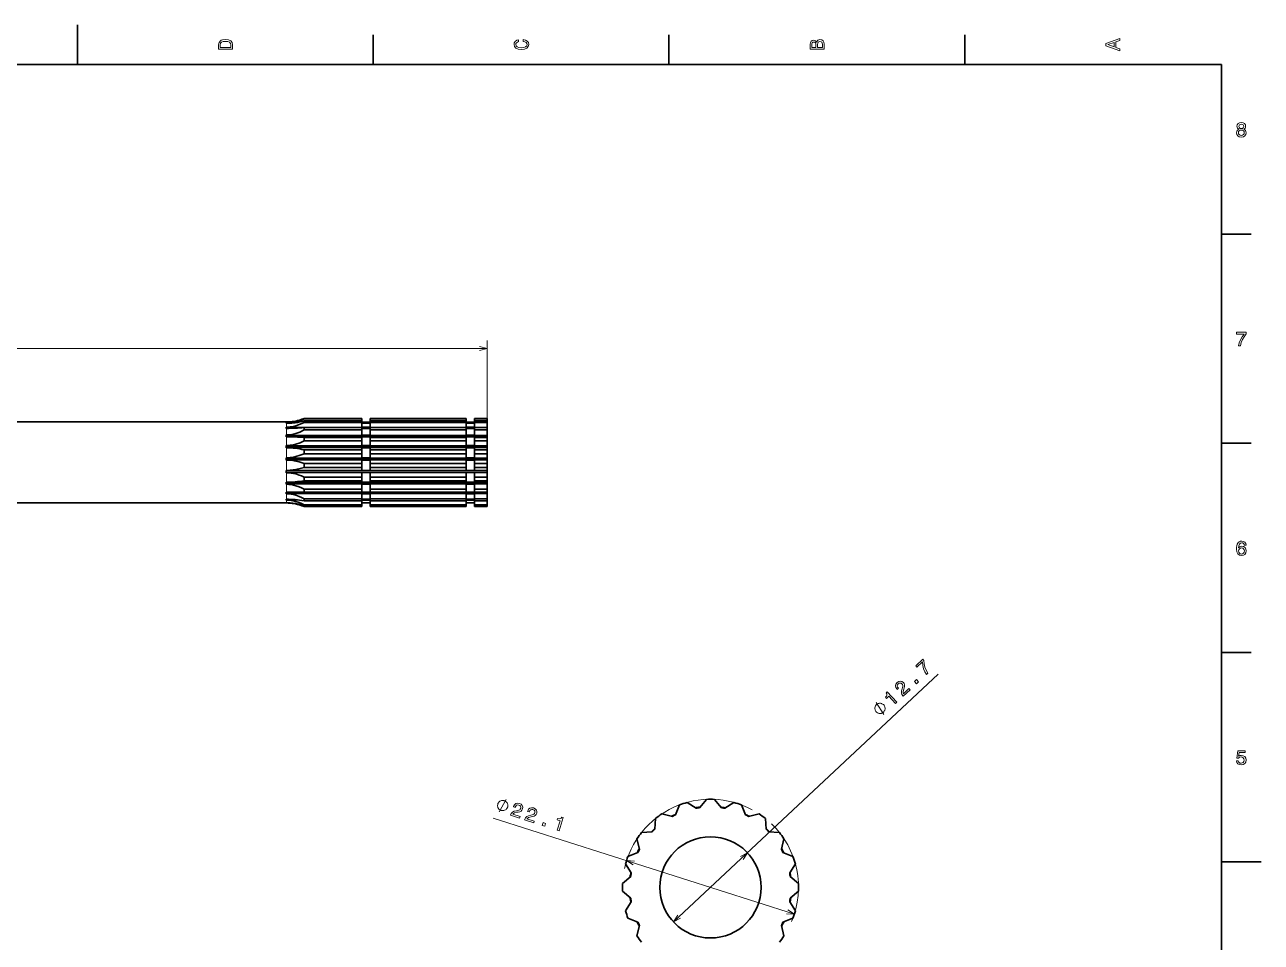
# Model space of a CAD drawing. Extents: x -858 to 594, y 0 to 420.
# Drawn here: x 283.8 to 594, y 189.8 to 420 of the extents above; entities that cross this region are included whole.
import ezdxf

# ---------------------------------------------------------------- set-up
doc = ezdxf.new("R2010")
doc.units = 0

msp = doc.modelspace()

# ---------------------------------------------------------------- linework, layer by layer
at = {"color": 7, "lineweight": 35, "ltscale": 0.25}
for p, q in [((297, 410), (297, 420)), ((584, 210), (594, 210))]:
    msp.add_line(p, q, dxfattribs=at)
at = {"color": 7, "lineweight": 35, "ltscale": 0.1875}
for p, q in [((371.200012, 410), (371.200012, 417.5)), ((445.399994, 410), (445.399994, 417.5)), ((519.599976, 410), (519.599976, 417.5)), ((584, 367.5), (591.5, 367.5)), ((584, 315), (591.5, 315)), ((584, 262.5), (591.5, 262.5))]:
    msp.add_line(p, q, dxfattribs=at)
at = {"color": 7, "lineweight": 35}
for p, q in [((584, 410), (10, 410)), ((584, 10), (584, 410)), ((85.227844, 320.343811), (349.438782, 320.343811)), ((370.445313, 321.229736), (394.575317, 321.229736)), ((394.575317, 321.162872), (370.445313, 321.162872)), ((370.445313, 320.608704), (394.575317, 320.608704)), ((394.575317, 320.241913), (370.445313, 320.241913)), ((349.41333, 316.98999), (399.833313, 316.98999)), ((349.41333, 316.648651), (399.833313, 316.648651)), ((370.445313, 318.967194), (394.575317, 318.967194)), ((394.575317, 318.336426), (370.445313, 318.336426)), ((370.445313, 316.465912), (394.575317, 316.465912)), ((349.41333, 314.352386), (399.833313, 314.352386)), ((349.41333, 313.935699), (399.833313, 313.935699)), ((394.575317, 315.632904), (370.445313, 315.632904)), ((370.445313, 313.349701), (394.575317, 313.349701)), ((349.41333, 311.306702), (399.833313, 311.306702)), ((349.41333, 310.855499), (399.833313, 310.855499)), ((394.575317, 312.395996), (370.445313, 312.395996)), ((349.41333, 308.151093), (399.833313, 308.151093)), ((349.41333, 307.709564), (399.833313, 307.709564)), ((370.445313, 309.923584), (394.575317, 309.923584)), ((394.575317, 308.942505), (370.445313, 308.942505)), ((349.41333, 305.194489), (399.833313, 305.194489)), ((349.41333, 304.805786), (399.833313, 304.805786)), ((370.445313, 306.522949), (394.575317, 306.522949)), ((394.575317, 305.610565), (370.445313, 305.610565)), ((349.41333, 302.428467), (399.833313, 302.428467)), ((370.445313, 303.480652), (394.575317, 303.480652)), ((394.575317, 302.726257), (370.445313, 302.726257)), ((370.445313, 301.094513), (394.575317, 301.094513)), ((85.227844, 300.023804), (349.438782, 300.023804)), ((394.575317, 300.57196), (370.445313, 300.57196)), ((370.445313, 299.598083), (394.575317, 299.598083)), ((394.575317, 299.358521), (370.445313, 299.358521)), ((370.445313, 299.137878), (394.575317, 299.137878))]:
    msp.add_line(p, q, dxfattribs=at)
at = {"color": 7, "lineweight": 13}
for p, q in [((34.833313, 338.766052), (399.833313, 338.766052)), ((399.833313, 306.805786), (399.833313, 340.766052)), ((446.549042, 194.923401), (512.978333, 257.048798)), ((401.343262, 220.932953), (476.882507, 196.898026))]:
    msp.add_line(p, q, dxfattribs=at)
at = {"color": 7, "lineweight": 35, "ltscale": 0.003318}
msp.add_line((349.41333, 320.016785), (349.41333, 320.149506), dxfattribs=at)
at = {"color": 7, "lineweight": 35, "ltscale": 0.000636}
for p, q in [((349.438782, 320.149506), (349.41333, 320.149506)), ((349.41333, 320.016785), (349.438782, 320.016785)), ((349.438782, 319.050659), (349.41333, 319.050659)), ((349.41333, 318.745392), (349.438782, 318.745392)), ((349.438782, 317.083862), (349.41333, 317.083862)), ((349.41333, 316.635925), (349.438782, 316.635925)), ((349.438782, 314.44162), (349.41333, 314.44162)), ((349.41333, 313.894867), (349.438782, 313.894867)), ((349.438782, 311.382629), (349.41333, 311.382629)), ((349.41333, 310.790558), (349.438782, 310.790558)), ((349.438782, 308.206268), (349.41333, 308.206268)), ((349.41333, 307.626862), (349.438782, 307.626862)), ((349.438782, 305.22348), (349.41333, 305.22348)), ((349.41333, 304.71344), (349.438782, 304.71344)), ((349.438782, 302.726257), (349.41333, 302.726257)), ((349.41333, 302.33551), (349.438782, 302.33551)), ((349.438782, 300.959015), (349.41333, 300.959015)), ((349.41333, 300.72583), (349.438782, 300.72583)), ((349.438782, 300.094788), (349.41333, 300.094788)), ((349.41333, 300.041931), (349.438782, 300.041931))]:
    msp.add_line(p, q, dxfattribs=at)
at = {"color": 7, "lineweight": 35, "ltscale": 0.035346}
msp.add_line((349.41333, 320.073578), (350.827179, 320.073578), dxfattribs=at)
at = {"color": 7, "lineweight": 13, "ltscale": 0.004858}
msp.add_line((349.438782, 320.149506), (349.438782, 320.343811), dxfattribs=at)
at = {"color": 7, "lineweight": 13, "ltscale": 0.024153}
msp.add_line((349.438782, 319.050659), (349.438782, 320.016785), dxfattribs=at)
at = {"color": 7, "lineweight": 35, "ltscale": 0.001672}
for p, q in [((353.858337, 321.162872), (353.858337, 321.229736)), ((368.362335, 321.162872), (368.362335, 321.229736)), ((370.445313, 321.162872), (370.445313, 321.229736)), ((394.575317, 321.162872), (394.575317, 321.229736)), ((396.658325, 321.162872), (396.658325, 321.229736)), ((399.833313, 321.162872), (399.833313, 321.229736))]:
    msp.add_line(p, q, dxfattribs=at)
at = {"color": 7, "lineweight": 35, "ltscale": 0.3626}
for p, q in [((353.858337, 321.229736), (368.362335, 321.229736)), ((368.362335, 321.162872), (353.858337, 321.162872)), ((353.858337, 320.608704), (368.362335, 320.608704)), ((368.362335, 320.241913), (353.858337, 320.241913)), ((353.858337, 318.967194), (368.362335, 318.967194)), ((368.362335, 318.336426), (353.858337, 318.336426)), ((353.858337, 316.465912), (368.362335, 316.465912)), ((368.362335, 315.632904), (353.858337, 315.632904)), ((353.858337, 313.349701), (368.362335, 313.349701)), ((368.362335, 312.395996), (353.858337, 312.395996)), ((353.858337, 309.923584), (368.362335, 309.923584)), ((368.362335, 308.942505), (353.858337, 308.942505)), ((353.858337, 306.522949), (368.362335, 306.522949)), ((368.362335, 305.610565), (353.858337, 305.610565)), ((353.858337, 303.480652), (368.362335, 303.480652)), ((368.362335, 302.726257), (353.858337, 302.726257)), ((353.858337, 301.094513), (368.362335, 301.094513)), ((368.362335, 300.57196), (353.858337, 300.57196)), ((353.858337, 299.598083), (368.362335, 299.598083)), ((368.362335, 299.358521), (353.858337, 299.358521)), ((353.858337, 299.137878), (368.362335, 299.137878))]:
    msp.add_line(p, q, dxfattribs=at)
at = {"color": 7, "lineweight": 35, "ltscale": 0.00917}
for p, q in [((353.858337, 320.241913), (353.858337, 320.608704)), ((368.362335, 320.241913), (368.362335, 320.608704)), ((370.445313, 320.241913), (370.445313, 320.608704)), ((394.575317, 320.241913), (394.575317, 320.608704)), ((396.658325, 320.241913), (396.658325, 320.608704)), ((399.833313, 320.241913), (399.833313, 320.608704))]:
    msp.add_line(p, q, dxfattribs=at)
at = {"color": 7, "lineweight": 35, "ltscale": 0.052075}
for p, q in [((368.362305, 320.073578), (370.445313, 320.073578)), ((394.575317, 320.332855), (396.658325, 320.332855)), ((394.575317, 320.136444), (396.658325, 320.136444)), ((394.575317, 320.073578), (396.658325, 320.073578)), ((394.575317, 320.009155), (396.658325, 320.009155)), ((368.362305, 318.961395), (370.445313, 318.961395)), ((394.575317, 319.035309), (396.658325, 319.035309)), ((394.575317, 318.961395), (396.658325, 318.961395)), ((394.575317, 318.742523), (396.658325, 318.742523)), ((394.575317, 317.067719), (396.658325, 317.067719)), ((394.575317, 316.638092), (396.658325, 316.638092)), ((394.575317, 314.4263), (396.658325, 314.4263)), ((394.575317, 313.901886), (396.658325, 313.901886)), ((394.575317, 311.369568), (396.658325, 311.369568)), ((394.575317, 310.801727), (396.658325, 310.801727)), ((394.575317, 308.196777), (396.658325, 308.196777)), ((394.575317, 307.641052), (396.658325, 307.641052)), ((394.575317, 305.218506), (396.658325, 305.218506)), ((394.575317, 304.729309), (396.658325, 304.729309)), ((394.575317, 302.726257), (396.658325, 302.726257)), ((394.575317, 302.351471), (396.658325, 302.351471)), ((394.575317, 300.96402), (396.658325, 300.96402)), ((368.362305, 300.810303), (370.445313, 300.810303)), ((394.575317, 300.810303), (396.658325, 300.810303)), ((394.575317, 300.740326), (396.658325, 300.740326)), ((394.575317, 300.104248), (396.658325, 300.104248)), ((394.575317, 300.053589), (396.658325, 300.053589)), ((394.575317, 300.03476), (396.658325, 300.03476))]:
    msp.add_line(p, q, dxfattribs=at)
at = {"color": 7, "lineweight": 35, "ltscale": 0.013854}
for p, q in [((368.362335, 320.608704), (368.362335, 321.162872)), ((370.445313, 320.608704), (370.445313, 321.162872)), ((394.575317, 320.608704), (394.575317, 321.162872)), ((396.658325, 320.608704), (396.658325, 321.162872)), ((399.833313, 320.608704), (399.833313, 321.162872))]:
    msp.add_line(p, q, dxfattribs=at)
at = {"color": 7, "lineweight": 35, "ltscale": 0.052074}
for p, q in [((368.362335, 320.332855), (370.445313, 320.332855)), ((368.362335, 320.136444), (370.445313, 320.136444)), ((368.362335, 320.009155), (370.445313, 320.009155)), ((368.362335, 319.035309), (370.445313, 319.035309)), ((368.362335, 318.742523), (370.445313, 318.742523)), ((368.362335, 317.067719), (370.445313, 317.067719)), ((368.362335, 316.638092), (370.445313, 316.638092)), ((368.362335, 314.4263), (370.445313, 314.4263)), ((368.362335, 313.901886), (370.445313, 313.901886)), ((368.362335, 311.369568), (370.445313, 311.369568)), ((368.362335, 310.801727), (370.445313, 310.801727)), ((368.362335, 308.196777), (370.445313, 308.196777)), ((368.362335, 307.641052), (370.445313, 307.641052)), ((368.362335, 305.218506), (370.445313, 305.218506)), ((368.362335, 304.729309), (370.445313, 304.729309)), ((368.362335, 302.726257), (370.445313, 302.726257)), ((368.362335, 302.351471), (370.445313, 302.351471)), ((368.362335, 300.96402), (370.445313, 300.96402)), ((368.362335, 300.740326), (370.445313, 300.740326)), ((368.362335, 300.104248), (370.445313, 300.104248)), ((368.362335, 300.053589), (370.445313, 300.053589)), ((368.362335, 300.03476), (370.445313, 300.03476))]:
    msp.add_line(p, q, dxfattribs=at)
at = {"color": 7, "lineweight": 35, "ltscale": 0.030165}
for p, q in [((368.362335, 319.035309), (368.362335, 320.241913)), ((370.445313, 319.035309), (370.445313, 320.241913)), ((394.575317, 319.035309), (394.575317, 320.241913)), ((396.658325, 319.035309), (396.658325, 320.241913)), ((368.362335, 314.4263), (368.362335, 315.632904)), ((370.445313, 314.4263), (370.445313, 315.632904)), ((394.575317, 314.4263), (394.575317, 315.632904)), ((396.658325, 314.4263), (396.658325, 315.632904))]:
    msp.add_line(p, q, dxfattribs=at)
at = {"color": 7, "lineweight": 35, "ltscale": 0.079375}
for p, q in [((396.658325, 321.229736), (399.833313, 321.229736)), ((399.833313, 321.162872), (396.658325, 321.162872)), ((396.658325, 320.608704), (399.833313, 320.608704)), ((399.833313, 320.241913), (396.658325, 320.241913)), ((396.658325, 318.967194), (399.833313, 318.967194)), ((399.833313, 318.336426), (396.658325, 318.336426)), ((396.658325, 316.465912), (399.833313, 316.465912)), ((399.833313, 315.632904), (396.658325, 315.632904)), ((396.658325, 313.349701), (399.833313, 313.349701)), ((399.833313, 312.395996), (396.658325, 312.395996)), ((396.658325, 309.923584), (399.833313, 309.923584)), ((399.833313, 308.942505), (396.658325, 308.942505)), ((396.658325, 306.522949), (399.833313, 306.522949)), ((399.833313, 305.610565), (396.658325, 305.610565)), ((396.658325, 303.480652), (399.833313, 303.480652)), ((399.833313, 302.726257), (396.658325, 302.726257)), ((396.658325, 301.094513), (399.833313, 301.094513)), ((399.833313, 300.57196), (396.658325, 300.57196)), ((396.658325, 299.598083), (399.833313, 299.598083)), ((399.833313, 299.358521), (396.658325, 299.358521)), ((396.658325, 299.137878), (399.833313, 299.137878))]:
    msp.add_line(p, q, dxfattribs=at)
at = {"color": 7, "lineweight": 35, "ltscale": 0.032013}
for p, q in [((399.833313, 318.961395), (399.833313, 320.241913)), ((399.833313, 314.352386), (399.833313, 315.632904))]:
    msp.add_line(p, q, dxfattribs=at)
at = {"color": 7, "lineweight": 35, "ltscale": 0.007632}
msp.add_line((349.41333, 318.745392), (349.41333, 319.050659), dxfattribs=at)
at = {"color": 7, "lineweight": 35, "ltscale": 0.10976}
msp.add_line((349.41333, 318.961395), (353.803741, 318.961395), dxfattribs=at)
at = {"color": 7, "lineweight": 35, "ltscale": 0.011198}
msp.add_line((349.41333, 316.635925), (349.41333, 317.083862), dxfattribs=at)
at = {"color": 7, "lineweight": 13, "ltscale": 0.041538}
msp.add_line((349.438782, 317.083862), (349.438782, 318.745392), dxfattribs=at)
at = {"color": 7, "lineweight": 13, "ltscale": 0.026328}
msp.add_line((349.438782, 315.582825), (349.438782, 316.635925), dxfattribs=at)
at = {"color": 7, "lineweight": 35, "ltscale": 0.015769}
for p, q in [((353.858337, 318.336426), (353.858337, 318.967194)), ((368.362335, 318.336426), (368.362335, 318.967194)), ((370.445313, 318.336426), (370.445313, 318.967194)), ((394.575317, 318.336426), (394.575317, 318.967194)), ((396.658325, 318.336426), (396.658325, 318.967194)), ((399.833313, 318.336426), (399.833313, 318.967194))]:
    msp.add_line(p, q, dxfattribs=at)
at = {"color": 7, "lineweight": 35, "ltscale": 0.010267}
for p, q in [((353.858337, 316.055237), (353.858337, 316.465912)), ((368.362335, 316.055237), (368.362335, 316.465912)), ((370.445313, 316.055237), (370.445313, 316.465912)), ((394.575317, 316.055237), (394.575317, 316.465912)), ((396.658325, 316.055237), (396.658325, 316.465912)), ((399.833313, 316.055237), (399.833313, 316.465912))]:
    msp.add_line(p, q, dxfattribs=at)
at = {"color": 7, "lineweight": 35, "ltscale": 0.031718}
for p, q in [((368.362335, 317.067719), (368.362335, 318.336426)), ((370.445313, 317.067719), (370.445313, 318.336426)), ((394.575317, 317.067719), (394.575317, 318.336426)), ((396.658325, 317.067719), (396.658325, 318.336426))]:
    msp.add_line(p, q, dxfattribs=at)
at = {"color": 7, "lineweight": 35, "ltscale": 0.004305}
for p, q in [((368.362335, 316.465912), (368.362335, 316.638092)), ((370.445313, 316.465912), (370.445313, 316.638092)), ((394.575317, 316.465912), (394.575317, 316.638092)), ((396.658325, 316.465912), (396.658325, 316.638092))]:
    msp.add_line(p, q, dxfattribs=at)
at = {"color": 7, "lineweight": 35, "ltscale": 0.033661}
msp.add_line((399.833313, 316.98999), (399.833313, 318.336426), dxfattribs=at)
at = {"color": 7, "lineweight": 35, "ltscale": 0.008533}
msp.add_line((399.833313, 316.648651), (399.833313, 316.98999), dxfattribs=at)
at = {"color": 7, "lineweight": 35, "ltscale": 0.004568}
msp.add_line((399.833313, 316.465912), (399.833313, 316.648651), dxfattribs=at)
at = {"color": 7, "lineweight": 35, "ltscale": 0.013669}
msp.add_line((349.41333, 313.894867), (349.41333, 314.44162), dxfattribs=at)
at = {"color": 7, "lineweight": 13, "ltscale": 0.02853}
msp.add_line((349.438782, 314.44162), (349.438782, 315.582825), dxfattribs=at)
at = {"color": 7, "lineweight": 13, "ltscale": 0.062806}
msp.add_line((349.438782, 311.382629), (349.438782, 313.894867), dxfattribs=at)
at = {"color": 7, "lineweight": 35, "ltscale": 0.010558}
for p, q in [((353.858337, 315.632904), (353.858337, 316.055237)), ((368.362335, 315.632904), (368.362335, 316.055237)), ((370.445313, 315.632904), (370.445313, 316.055237)), ((394.575317, 315.632904), (394.575317, 316.055237)), ((396.658325, 315.632904), (396.658325, 316.055237)), ((399.833313, 315.632904), (399.833313, 316.055237))]:
    msp.add_line(p, q, dxfattribs=at)
at = {"color": 7, "lineweight": 35, "ltscale": 0.023843}
for p, q in [((353.858337, 312.395996), (353.858337, 313.349701)), ((368.362335, 312.395996), (368.362335, 313.349701)), ((370.445313, 312.395996), (370.445313, 313.349701)), ((394.575317, 312.395996), (394.575317, 313.349701)), ((396.658325, 312.395996), (396.658325, 313.349701)), ((399.833313, 312.395996), (399.833313, 313.349701))]:
    msp.add_line(p, q, dxfattribs=at)
at = {"color": 7, "lineweight": 35, "ltscale": 0.013805}
for p, q in [((368.362335, 313.349701), (368.362335, 313.901886)), ((370.445313, 313.349701), (370.445313, 313.901886)), ((394.575317, 313.349701), (394.575317, 313.901886)), ((396.658325, 313.349701), (396.658325, 313.901886))]:
    msp.add_line(p, q, dxfattribs=at)
at = {"color": 7, "lineweight": 35, "ltscale": 0.010417}
msp.add_line((399.833313, 313.935699), (399.833313, 314.352386), dxfattribs=at)
at = {"color": 7, "lineweight": 35, "ltscale": 0.01465}
msp.add_line((399.833313, 313.349701), (399.833313, 313.935699), dxfattribs=at)
at = {"color": 7, "lineweight": 35, "ltscale": 0.014802}
msp.add_line((349.41333, 310.790558), (349.41333, 311.382629), dxfattribs=at)
at = {"color": 7, "lineweight": 13, "ltscale": 0.064607}
msp.add_line((349.438782, 308.206268), (349.438782, 310.790558), dxfattribs=at)
at = {"color": 7, "lineweight": 35, "ltscale": 0.025661}
for p, q in [((368.362335, 311.369568), (368.362335, 312.395996)), ((370.445313, 311.369568), (370.445313, 312.395996)), ((394.575317, 311.369568), (394.575317, 312.395996)), ((396.658325, 311.369568), (396.658325, 312.395996))]:
    msp.add_line(p, q, dxfattribs=at)
at = {"color": 7, "lineweight": 35, "ltscale": 0.021954}
for p, q in [((368.362335, 309.923584), (368.362335, 310.801727)), ((370.445313, 309.923584), (370.445313, 310.801727)), ((394.575317, 309.923584), (394.575317, 310.801727)), ((396.658325, 309.923584), (396.658325, 310.801727))]:
    msp.add_line(p, q, dxfattribs=at)
at = {"color": 7, "lineweight": 35, "ltscale": 0.027232}
msp.add_line((399.833313, 311.306702), (399.833313, 312.395996), dxfattribs=at)
at = {"color": 7, "lineweight": 35, "ltscale": 0.01128}
msp.add_line((399.833313, 310.855499), (399.833313, 311.306702), dxfattribs=at)
at = {"color": 7, "lineweight": 35, "ltscale": 0.023298}
msp.add_line((399.833313, 309.923584), (399.833313, 310.855499), dxfattribs=at)
at = {"color": 7, "lineweight": 35, "ltscale": 0.014485}
msp.add_line((349.41333, 307.626862), (349.41333, 308.206268), dxfattribs=at)
at = {"color": 7, "lineweight": 13, "ltscale": 0.060085}
msp.add_line((349.438782, 305.22348), (349.438782, 307.626862), dxfattribs=at)
at = {"color": 7, "lineweight": 35, "ltscale": 0.024527}
for p, q in [((353.858337, 308.942505), (353.858337, 309.923584)), ((368.362335, 308.942505), (368.362335, 309.923584)), ((370.445313, 308.942505), (370.445313, 309.923584)), ((394.575317, 308.942505), (394.575317, 309.923584)), ((396.658325, 308.942505), (396.658325, 309.923584)), ((399.833313, 308.942505), (399.833313, 309.923584))]:
    msp.add_line(p, q, dxfattribs=at)
at = {"color": 7, "lineweight": 35, "ltscale": 0.018643}
for p, q in [((368.362335, 308.196777), (368.362335, 308.942505)), ((370.445313, 308.196777), (370.445313, 308.942505)), ((394.575317, 308.196777), (394.575317, 308.942505)), ((396.658325, 308.196777), (396.658325, 308.942505))]:
    msp.add_line(p, q, dxfattribs=at)
at = {"color": 7, "lineweight": 35, "ltscale": 0.027953}
for p, q in [((368.362335, 306.522949), (368.362335, 307.641052)), ((370.445313, 306.522949), (370.445313, 307.641052)), ((394.575317, 306.522949), (394.575317, 307.641052)), ((396.658325, 306.522949), (396.658325, 307.641052))]:
    msp.add_line(p, q, dxfattribs=at)
at = {"color": 7, "lineweight": 35, "ltscale": 0.019785}
msp.add_line((399.833313, 308.151093), (399.833313, 308.942505), dxfattribs=at)
at = {"color": 7, "lineweight": 35, "ltscale": 0.011038}
msp.add_line((399.833313, 307.709564), (399.833313, 308.151093), dxfattribs=at)
at = {"color": 7, "lineweight": 35, "ltscale": 0.029665}
msp.add_line((399.833313, 306.522949), (399.833313, 307.709564), dxfattribs=at)
at = {"color": 7, "lineweight": 35, "ltscale": 0.012751}
msp.add_line((349.41333, 304.71344), (349.41333, 305.22348), dxfattribs=at)
at = {"color": 7, "lineweight": 13, "ltscale": 0.04968}
msp.add_line((349.438782, 302.726257), (349.438782, 304.71344), dxfattribs=at)
at = {"color": 7, "lineweight": 35, "ltscale": 0.02281}
for p, q in [((353.858337, 305.610565), (353.858337, 306.522949)), ((368.362335, 305.610565), (368.362335, 306.522949)), ((370.445313, 305.610565), (370.445313, 306.522949)), ((394.575317, 305.610565), (394.575317, 306.522949)), ((396.658325, 305.610565), (396.658325, 306.522949)), ((399.833313, 305.610565), (399.833313, 306.522949))]:
    msp.add_line(p, q, dxfattribs=at)
at = {"color": 7, "lineweight": 35, "ltscale": 0.009801}
for p, q in [((368.362335, 305.218506), (368.362335, 305.610565)), ((370.445313, 305.218506), (370.445313, 305.610565)), ((394.575317, 305.218506), (394.575317, 305.610565)), ((396.658325, 305.218506), (396.658325, 305.610565))]:
    msp.add_line(p, q, dxfattribs=at)
at = {"color": 7, "lineweight": 35, "ltscale": 0.031216}
for p, q in [((368.362335, 303.480652), (368.362335, 304.729309)), ((370.445313, 303.480652), (370.445313, 304.729309)), ((394.575317, 303.480652), (394.575317, 304.729309)), ((396.658325, 303.480652), (396.658325, 304.729309))]:
    msp.add_line(p, q, dxfattribs=at)
at = {"color": 7, "lineweight": 35, "ltscale": 0.010402}
msp.add_line((399.833313, 305.194489), (399.833313, 305.610565), dxfattribs=at)
at = {"color": 7, "lineweight": 35, "ltscale": 0.009718}
msp.add_line((399.833313, 304.805786), (399.833313, 305.194489), dxfattribs=at)
at = {"color": 7, "lineweight": 35, "ltscale": 0.033128}
msp.add_line((399.833313, 303.480652), (399.833313, 304.805786), dxfattribs=at)
at = {"color": 7, "lineweight": 35, "ltscale": 0.009769}
msp.add_line((349.41333, 302.33551), (349.41333, 302.726257), dxfattribs=at)
at = {"color": 7, "lineweight": 35, "ltscale": 0.00583}
msp.add_line((349.41333, 300.72583), (349.41333, 300.959015), dxfattribs=at)
at = {"color": 7, "lineweight": 35, "ltscale": 0.110489}
msp.add_line((353.858337, 302.726257), (349.438782, 302.726257), dxfattribs=at)
at = {"color": 7, "lineweight": 13, "ltscale": 0.034412}
msp.add_line((349.438782, 300.959015), (349.438782, 302.33551), dxfattribs=at)
at = {"color": 7, "lineweight": 35, "ltscale": 0.01886}
for p, q in [((353.858337, 302.726257), (353.858337, 303.480652)), ((368.362335, 302.726257), (368.362335, 303.480652)), ((370.445313, 302.726257), (370.445313, 303.480652)), ((394.575317, 302.726257), (394.575317, 303.480652)), ((396.658325, 302.726257), (396.658325, 303.480652)), ((399.833313, 302.726257), (399.833313, 303.480652))]:
    msp.add_line(p, q, dxfattribs=at)
at = {"color": 7, "lineweight": 35, "ltscale": 0.013064}
for p, q in [((353.858337, 300.57196), (353.858337, 301.094513)), ((368.362335, 300.57196), (368.362335, 301.094513)), ((370.445313, 300.57196), (370.445313, 301.094513)), ((394.575317, 300.57196), (394.575317, 301.094513)), ((396.658325, 300.57196), (396.658325, 301.094513)), ((399.833313, 300.57196), (399.833313, 301.094513))]:
    msp.add_line(p, q, dxfattribs=at)
at = {"color": 7, "lineweight": 35, "ltscale": 0.031424}
for p, q in [((368.362335, 301.094513), (368.362335, 302.351471)), ((370.445313, 301.094513), (370.445313, 302.351471)), ((394.575317, 301.094513), (394.575317, 302.351471)), ((396.658325, 301.094513), (396.658325, 302.351471))]:
    msp.add_line(p, q, dxfattribs=at)
at = {"color": 7, "lineweight": 35, "ltscale": 0.007445}
msp.add_line((399.833313, 302.428467), (399.833313, 302.726257), dxfattribs=at)
at = {"color": 7, "lineweight": 35, "ltscale": 0.033349}
msp.add_line((399.833313, 301.094513), (399.833313, 302.428467), dxfattribs=at)
at = {"color": 7, "lineweight": 35, "ltscale": 0.069574}
msp.add_line((349.41333, 300.810303), (352.196289, 300.810303), dxfattribs=at)
at = {"color": 7, "lineweight": 35, "ltscale": 0.001321}
msp.add_line((349.41333, 300.041931), (349.41333, 300.094788), dxfattribs=at)
at = {"color": 7, "lineweight": 13, "ltscale": 0.015776}
msp.add_line((349.438782, 300.094788), (349.438782, 300.72583), dxfattribs=at)
at = {"color": 7, "lineweight": 13, "ltscale": 0.000453}
msp.add_line((349.438782, 300.023804), (349.438782, 300.041931), dxfattribs=at)
at = {"color": 7, "lineweight": 35, "ltscale": 0.005989}
for p, q in [((353.858337, 299.358521), (353.858337, 299.598083)), ((368.362335, 299.358521), (368.362335, 299.598083)), ((370.445313, 299.358521), (370.445313, 299.598083)), ((394.575317, 299.358521), (394.575317, 299.598083)), ((396.658325, 299.358521), (396.658325, 299.598083)), ((399.833313, 299.358521), (399.833313, 299.598083))]:
    msp.add_line(p, q, dxfattribs=at)
at = {"color": 7, "lineweight": 35, "ltscale": 0.024347}
for p, q in [((368.362335, 299.598083), (368.362335, 300.57196)), ((370.445313, 299.598083), (370.445313, 300.57196)), ((394.575317, 299.598083), (394.575317, 300.57196)), ((396.658325, 299.598083), (396.658325, 300.57196)), ((399.833313, 299.598083), (399.833313, 300.57196))]:
    msp.add_line(p, q, dxfattribs=at)
at = {"color": 7, "lineweight": 35, "ltscale": 0.005516}
for p, q in [((368.362335, 299.137878), (368.362335, 299.358521)), ((370.445313, 299.137878), (370.445313, 299.358521)), ((394.575317, 299.137878), (394.575317, 299.358521)), ((396.658325, 299.137878), (396.658325, 299.358521)), ((399.833313, 299.137878), (399.833313, 299.358521))]:
    msp.add_line(p, q, dxfattribs=at)
at = {"color": 7, "lineweight": 35, "ltscale": 0.067322}
for p, q in [((447.063232, 221.791351), (448.067627, 224.289902)), ((449.938049, 224.897644), (452.219238, 223.46666)), ((453.114044, 223.608383), (454.8414, 225.674255)), ((456.808075, 225.674255), (458.535431, 223.608383)), ((459.430237, 223.46666), (461.711426, 224.897644)), ((463.581848, 224.289902), (464.586243, 221.791351)), ((441.870026, 218.193466), (442.053192, 220.880096)), ((443.644257, 222.036087), (446.256012, 221.380066)), ((465.393463, 221.380066), (468.005219, 222.036087)), ((469.596283, 220.880096), (469.779449, 218.193466)), ((438.542786, 217.369705), (441.229431, 217.552856)), ((470.420044, 217.552856), (473.106689, 217.369705)), ((438.042816, 213.16687), (437.38678, 215.77861)), ((474.262695, 215.77861), (473.606659, 213.16687)), ((435.132965, 211.355255), (437.631531, 212.359665)), ((474.017944, 212.359665), (476.51651, 211.355255)), ((435.956238, 207.203629), (434.525238, 209.484818)), ((477.124237, 209.484818), (475.693237, 207.203629)), ((433.748627, 204.581482), (435.814514, 206.308823)), ((475.834961, 206.308823), (477.900848, 204.581482)), ((435.814514, 200.887466), (433.748627, 202.614807)), ((477.900848, 202.614807), (475.834961, 200.887466)), ((434.525238, 197.711472), (435.956238, 199.992661)), ((475.693237, 199.992661), (477.124237, 197.711472)), ((437.631531, 194.836624), (435.132965, 195.841034)), ((476.51651, 195.841034), (474.017944, 194.836624)), ((437.38678, 191.417679), (438.042816, 194.029419)), ((473.606659, 194.029419), (474.262695, 191.417679))]:
    msp.add_line(p, q, dxfattribs=at)
at = {"color": 7, "lineweight": 13}
for points in [[(332.433228, 414.994965), (332.433228, 413.829987), (335.933228, 413.829987), (335.933228, 414.994965), (335.822266, 415.544678), (335.484375, 415.953186), (334.934662, 416.205353), (334.183228, 416.296112), (333.416656, 416.215424), (333.114075, 416.114563), (332.871979, 415.973358), (332.544189, 415.56485), (332.463501, 415.297546)], [(332.851807, 414.959656), (332.92746, 415.342957), (333.159454, 415.605194), (333.572998, 415.761536), (334.183228, 415.811951), (334.773285, 415.7565), (335.186829, 415.600159), (335.43396, 415.332855), (335.514648, 414.959656), (335.514648, 414.299011), (332.851807, 414.299011)], [(408.832062, 415.817017), (409.255676, 415.716156), (409.558289, 415.549713), (409.744873, 415.317719), (409.805389, 415.04541), (409.71463, 414.71759), (409.442291, 414.460388), (408.998474, 414.28891), (408.383209, 414.233429), (407.77298, 414.28891), (407.324127, 414.455353), (407.051788, 414.712555), (406.955963, 415.04541), (407.006409, 415.287476), (407.147614, 415.494232), (407.374573, 415.65564), (407.687256, 415.766571), (407.687256, 416.245697), (407.20813, 416.094391), (406.845032, 415.832153), (406.618073, 415.47406), (406.537384, 415.04541), (406.663483, 414.510803), (407.016479, 414.102325), (407.596466, 413.840057), (408.383209, 413.749298), (409.169952, 413.840057), (409.749939, 414.102325), (410.108002, 414.510803), (410.229034, 415.04541), (410.133209, 415.514404), (409.865906, 415.89267), (409.427155, 416.159943), (408.832062, 416.301147)], [(482.442017, 415.630402), (482.149506, 415.983429), (481.95282, 416.074219), (481.710754, 416.104462), (481.332489, 416.03891), (481.060181, 415.842224), (480.893738, 415.524506), (480.833221, 415.080688), (480.833221, 413.835022), (484.333221, 413.835022), (484.333221, 415.151306), (484.262604, 415.620331), (484.055847, 415.968292), (483.728027, 416.18515), (483.284241, 416.260803), (482.986694, 416.215424), (482.739563, 416.094391), (482.558014, 415.897705)], [(483.914642, 415.095825), (483.914642, 414.299011), (482.70929, 414.299011), (482.70929, 415.050446), (482.744598, 415.368164), (482.850525, 415.595093), (483.032074, 415.731262), (483.294312, 415.776672), (483.571686, 415.731262), (483.763336, 415.605194), (483.879333, 415.393372)], [(558.533203, 413.466858), (558.533203, 413.930847), (557.504395, 414.299011), (557.504395, 415.695984), (558.533203, 416.064117), (558.533203, 416.538177), (555.028137, 415.257202), (555.028137, 414.742798)], [(482.285675, 414.984863), (482.285675, 414.299011), (481.251801, 414.299011), (481.251801, 415.025208), (481.282074, 415.297546), (481.372833, 415.489197), (481.529175, 415.605194), (481.761169, 415.645538), (481.993164, 415.600159), (482.154541, 415.479126), (482.255402, 415.272339)], [(557.075684, 414.460388), (555.532471, 415), (557.075684, 415.539642)], [(588.374634, 393.802948), (588.117432, 393.661743), (587.940918, 393.465057), (587.829956, 393.217926), (587.794678, 392.92038), (587.875366, 392.471527), (588.107361, 392.123566), (588.485596, 391.901642), (589, 391.815918), (589.509399, 391.901642), (589.887634, 392.123566), (590.119629, 392.471527), (590.205322, 392.92038), (590.164978, 393.217926), (590.059082, 393.465057), (589.877502, 393.661743), (589.625366, 393.802948), (589.827087, 393.923981), (589.968323, 394.090424), (590.054016, 394.292145), (590.08429, 394.539246), (590.003601, 394.897339), (589.791809, 395.184784), (589.448853, 395.371399), (589, 395.441986), (588.546143, 395.371399), (588.203186, 395.184784), (587.986328, 394.897339), (587.910645, 394.539246), (587.935913, 394.292145), (588.021606, 394.090424)], [(588.389771, 394.498901), (588.430115, 394.720825), (588.551147, 394.892273), (588.742798, 394.998199), (589, 395.038544), (589.252197, 394.998199), (589.443787, 394.892273), (589.564819, 394.720825), (589.610229, 394.498901), (589.564819, 394.271973), (589.443787, 394.095459), (589.252197, 393.979462), (589, 393.944153), (588.742798, 393.984497), (588.551147, 394.095459), (588.430115, 394.271973)], [(588.278809, 392.930481), (588.324219, 393.197754), (588.470459, 393.399475), (588.697388, 393.530609), (589, 393.575989), (589.297546, 393.530609), (589.524475, 393.399475), (589.670776, 393.197754), (589.721191, 392.930481), (589.670776, 392.643005), (589.524475, 392.426147), (589.297546, 392.284943), (589, 392.239532), (588.697388, 392.284943), (588.470459, 392.426147), (588.324219, 392.643005)], [(588.299011, 339.416779), (588.80835, 339.416779), (588.974792, 340.248901), (589.267273, 341.025574), (589.680847, 341.746735), (590.220459, 342.422546), (590.220459, 342.841125), (587.819885, 342.841125), (587.819885, 342.382202), (589.736328, 342.382202), (589.18158, 341.701355), (588.763, 340.990265), (588.470459, 340.233795)], [(590.210388, 289.473694), (590.114563, 289.882202), (589.892639, 290.184784), (589.549744, 290.376434), (589.105896, 290.441986), (588.80835, 290.406677), (588.551147, 290.310883), (588.324219, 290.154541), (588.132568, 289.932617), (587.981262, 289.655243), (587.8703, 289.317352), (587.799744, 288.918945), (587.779541, 288.470093), (587.860229, 287.753967), (588.107361, 287.234497), (588.505798, 286.921814), (589.050415, 286.815918), (589.539612, 286.906677), (589.912842, 287.143738), (590.154907, 287.516937), (590.240662, 287.990997), (590.154907, 288.470093), (589.922913, 288.838257), (589.564819, 289.070251), (589.121033, 289.15094), (588.641907, 289.050049), (588.283875, 288.762604), (588.359497, 289.317352), (588.520874, 289.715759), (588.768005, 289.952789), (589.110962, 290.033508), (589.363098, 289.993134), (589.554749, 289.887238), (589.680847, 289.710724), (589.746399, 289.473694)], [(589.751465, 287.985931), (589.695984, 287.668213), (589.554749, 287.426147), (589.32782, 287.264771), (589.04541, 287.214325), (588.747864, 287.264771), (588.520874, 287.421112), (588.374634, 287.663177), (588.329285, 287.980896), (588.3797, 288.293579), (588.520874, 288.530609), (588.752869, 288.681915), (589.065552, 288.737396), (589.337891, 288.681915), (589.554749, 288.535645), (589.695984, 288.298615)], [(509.991516, 256.993835), (510.363525, 257.341766), (509.916687, 258.063202), (509.599854, 258.830261), (509.409271, 259.639435), (509.341797, 260.501617), (509.055878, 260.807343), (507.302582, 259.167633), (507.616058, 258.832428), (509.015747, 260.141449), (509.075623, 259.265259), (509.255615, 258.459991), (509.558685, 257.707672)], [(504.1474, 251.528351), (505.904388, 253.171509), (505.608124, 253.488281), (504.219482, 252.18959), (504.134918, 252.435059), (504.133179, 252.702728), (504.297455, 253.346619), (504.411438, 253.66037), (504.506409, 254.046112), (504.507294, 254.392181), (504.403503, 254.702515), (504.209534, 254.983749), (503.857574, 255.234589), (503.457092, 255.315796), (503.047211, 255.222473), (502.652954, 254.957367), (502.35791, 254.564041), (502.250946, 254.13945), (502.336182, 253.701294), (502.618286, 253.281525), (502.666504, 253.22995), (503.001709, 253.543427), (502.974121, 253.572891), (502.773041, 253.85437), (502.700256, 254.131546), (502.748413, 254.397552), (502.920471, 254.634415), (503.168549, 254.797379), (503.413055, 254.853424), (503.650543, 254.806213), (503.856171, 254.660187), (503.988861, 254.466629), (504.053223, 254.257523), (504.05246, 254.022049), (503.993744, 253.759979), (503.886658, 253.438873), (503.739258, 252.87291), (503.712463, 252.392105), (503.837006, 251.956207), (504.137054, 251.539398)], [(507.52066, 254.683075), (508.028992, 255.158447), (507.515717, 255.707275), (507.007385, 255.231903)], [(502.25116, 249.754974), (502.586334, 250.068451), (500.178436, 252.643158), (499.927979, 252.408905), (500.071808, 252.122223), (500.080444, 251.847183), (499.96051, 251.569321), (499.70813, 251.278046), (499.952728, 251.016525), (500.549438, 251.574585)], [(499.28302, 249.375198), (499.203339, 249.460403), (499.001373, 249.590973), (498.839233, 249.678955), (498.716919, 249.724319), (498.512177, 249.772446), (498.264832, 249.780716), (498.057343, 249.746399), (497.932281, 249.70932), (497.764618, 249.632385), (497.554352, 249.51561), (497.469147, 249.435913), (497.383942, 249.356232), (497.253357, 249.154251), (497.165405, 248.992111), (497.120026, 248.869812), (497.071899, 248.66507), (497.063629, 248.417725), (497.097931, 248.21022), (497.13501, 248.085159), (497.211945, 247.917511), (497.328735, 247.707245), (497.408417, 247.622025), (497.488098, 247.536819), (497.690094, 247.40625), (497.852234, 247.318268), (497.974518, 247.272919), (498.17926, 247.224792), (498.426605, 247.216507), (498.634125, 247.250824), (498.759186, 247.287903), (498.926819, 247.364838), (499.137085, 247.481613), (499.222321, 247.56131), (499.307526, 247.640991), (499.43811, 247.842972), (499.526062, 248.005112), (499.571442, 248.127411), (499.619568, 248.332153), (499.627838, 248.579498), (499.593506, 248.787003), (499.556427, 248.912064), (499.479492, 249.079712), (499.362732, 249.289978)], [(587.749268, 235.32962), (587.860229, 234.916077), (588.107361, 234.593307), (588.470459, 234.391571), (588.934448, 234.315933), (589.443787, 234.406708), (589.842224, 234.653824), (590.09436, 235.047195), (590.190186, 235.551514), (590.104492, 236.020538), (589.862427, 236.388702), (589.484131, 236.625732), (588.994934, 236.711456), (588.616699, 236.65094), (588.324219, 236.484512), (588.465454, 237.427597), (589.998535, 237.427597), (589.998535, 237.841141), (588.127502, 237.841141), (587.850159, 235.985245), (588.253601, 235.985245), (588.546143, 236.222275), (588.919312, 236.307999), (589.242065, 236.252533), (589.489197, 236.091141), (589.645569, 235.844025), (589.700989, 235.526306), (589.645569, 235.208588), (589.484131, 234.961456), (589.237061, 234.805115), (588.919312, 234.749649), (588.652039, 234.784943), (588.445251, 234.90094), (588.293945, 235.082504), (588.218323, 235.32962)], [(404.926117, 223.72821), (404.961487, 223.839386), (404.976624, 224.079437), (404.974121, 224.263885), (404.953888, 224.392731), (404.895782, 224.594879), (404.782074, 224.814697), (404.650696, 224.978928), (404.55719, 225.069885), (404.408142, 225.178543), (404.203461, 225.304871), (404.092285, 225.34024), (403.98111, 225.375626), (403.741089, 225.390778), (403.556641, 225.38826), (403.427765, 225.368042), (403.225647, 225.309921), (403.005798, 225.196228), (402.841583, 225.064835), (402.75061, 224.971344), (402.641968, 224.822266), (402.515625, 224.617615), (402.480255, 224.506439), (402.444885, 224.395264), (402.429718, 224.155228), (402.432251, 223.970764), (402.452454, 223.841919), (402.51059, 223.639771), (402.624268, 223.419952), (402.755676, 223.255722), (402.849152, 223.164764), (402.99823, 223.056107), (403.202911, 222.929779), (403.314087, 222.894409), (403.425232, 222.859024), (403.665283, 222.843872), (403.849731, 222.846405), (403.978607, 222.866608), (404.180725, 222.924728), (404.400543, 223.038422), (404.564789, 223.169815), (404.655762, 223.263306), (404.764404, 223.412384), (404.890747, 223.617035)], [(405.622375, 221.670242), (407.914734, 220.940857), (408.046234, 221.354156), (406.234436, 221.930634), (406.407227, 222.12439), (406.639893, 222.256775), (407.281891, 222.428253), (407.611328, 222.482208), (407.994263, 222.587936), (408.29657, 222.756363), (408.516541, 222.998627), (408.667053, 223.305313), (408.713806, 223.735001), (408.588867, 224.124054), (408.307068, 224.436005), (407.883057, 224.650299), (407.395691, 224.715393), (406.973022, 224.601135), (406.632446, 224.312561), (406.404175, 223.861252), (406.382751, 223.793976), (406.820099, 223.654831), (406.832336, 223.693268), (406.979553, 224.006302), (407.185791, 224.205307), (407.441345, 224.29335), (407.732117, 224.259048), (407.995544, 224.122314), (408.163971, 223.936401), (408.238892, 223.706161), (408.212036, 223.455383), (408.108063, 223.245026), (407.957123, 223.086655), (407.751343, 222.972183), (407.494019, 222.895294), (407.16153, 222.831726), (406.595764, 222.683609), (406.163239, 222.471939), (405.843872, 222.150162), (405.626953, 221.684662)], [(409.182526, 220.537476), (411.474915, 219.80809), (411.606415, 220.22139), (409.794617, 220.797867), (409.967407, 220.991623), (410.200043, 221.124008), (410.842041, 221.295486), (411.171478, 221.349442), (411.554413, 221.45517), (411.85675, 221.623596), (412.076721, 221.86586), (412.227234, 222.172546), (412.273956, 222.602234), (412.149017, 222.991287), (411.867218, 223.303238), (411.443207, 223.517532), (410.955872, 223.582626), (410.533173, 223.468369), (410.192596, 223.17981), (409.964325, 222.728485), (409.942932, 222.661209), (410.380249, 222.522064), (410.392487, 222.560516), (410.539734, 222.873535), (410.745941, 223.07254), (411.001526, 223.160583), (411.292267, 223.126282), (411.555725, 222.989548), (411.724121, 222.80365), (411.799072, 222.573395), (411.772186, 222.322632), (411.668213, 222.112259), (411.517273, 221.953888), (411.311493, 221.839417), (411.054169, 221.762527), (410.72168, 221.698959), (410.155914, 221.550842), (409.723389, 221.339172), (409.404022, 221.017395), (409.187103, 220.551895)], [(417.388947, 217.926361), (417.826294, 217.787216), (418.895142, 221.146484), (418.568329, 221.250473), (418.38855, 220.984833), (418.152863, 220.84285), (417.851837, 220.811615), (417.474365, 220.889374), (417.365784, 220.548157), (418.144348, 220.300446)], [(413.58371, 219.137115), (414.246887, 218.926102), (414.474731, 219.642166), (413.811523, 219.85318)]]:
    msp.add_lwpolyline(points, close=True, dxfattribs=at)
for points in [[(397.901459, 338.248413), (399.833313, 338.766052), (397.901459, 339.283691)], [(499.285431, 246.9814), (497.406006, 250.015823)], [(402.83905, 222.555817), (404.567322, 225.678833)], [(464.04306, 210.575272), (465.100433, 212.272888), (463.335907, 211.331406)], [(436.764832, 210.205795), (434.766968, 210.298264), (436.450928, 209.219254)], [(447.606415, 196.621017), (446.549042, 194.923401), (448.313568, 195.864883)], [(474.884644, 196.990494), (476.882507, 196.898026), (475.198547, 197.977036)]]:
    msp.add_lwpolyline(points, dxfattribs=at)
at = {"color": 7, "lineweight": 35}
for points in [[(353.858337, 321.162872), (352.850708, 320.753479), (351.784363, 320.435425), (351.103241, 320.293671), (350.404114, 320.198029), (349.438782, 320.149506)], [(353.858337, 320.241913), (352.851624, 319.760986), (351.782898, 319.386353), (351.101837, 319.219879), (350.401825, 319.107391), (349.438782, 319.050659)], [(353.858337, 318.336426), (352.838593, 317.824799), (351.769989, 317.432983), (351.093811, 317.260162), (350.404785, 317.14386), (349.438782, 317.083862)], [(353.858337, 315.632904), (352.851624, 315.151886), (351.782898, 314.777344), (351.101837, 314.610901), (350.401825, 314.498383), (349.438782, 314.44162)], [(353.858337, 312.395996), (352.850708, 311.98645), (351.784363, 311.668549), (351.103241, 311.526886), (350.404144, 311.431122), (349.438782, 311.382629)], [(349.438782, 310.790558), (350.626648, 310.727783), (351.776794, 310.547485), (352.648071, 310.333221), (353.858337, 309.923584)], [(353.858337, 308.942505), (352.849579, 308.644592), (351.786194, 308.414337), (350.407074, 308.241699), (349.438782, 308.206268)], [(349.438782, 307.626862), (350.036713, 307.606537), (350.627533, 307.546783), (351.776245, 307.317505), (352.647003, 307.044922), (353.263611, 306.800232), (353.858337, 306.522949)], [(349.438782, 304.71344), (350.019867, 304.692017), (350.594086, 304.628937), (351.191711, 304.519043), (351.775879, 304.368073), (352.646332, 304.063843), (353.263733, 303.790253), (353.858337, 303.480652)], [(349.438782, 302.33551), (350.02182, 302.313812), (350.5979, 302.249878), (351.193604, 302.139374), (351.775848, 301.987854), (352.646301, 301.68161), (353.263733, 301.406158), (353.858337, 301.094513)], [(349.438782, 300.72583), (350.036804, 300.705078), (350.627655, 300.643951), (351.776184, 300.409821), (352.646881, 300.131409), (353.263641, 299.881317), (353.858337, 299.598083)], [(353.858337, 299.358521), (352.849548, 299.656158), (351.786194, 299.886719), (350.407043, 300.059296), (349.438782, 300.094788)]]:
    msp.add_lwpolyline(points, dxfattribs=at)
msp.add_circle((455.824738, 203.598145), 12.7, dxfattribs=at)
for centre, radius, start, end in [((349.438782, 331.773804), 11.43, 269.999997, 288.869174), ((349.399902, 337.068481), 17.052301, 270.130714, 285.155928), ((348.958588, 333.169861), 12.906335, 288.882096, 292.311254), ((349.431976, 258.934784), 57.701172, 85.600425, 89.993227), ((349.430176, 363.051605), 44.30624, 270.011151, 275.735956), ((349.404297, 295.466949), 18.428534, 76.013981, 89.892707), ((349.420837, 330.835876), 25.612575, 270.040207, 279.97708), ((349.418518, 275.331726), 25.627555, 80.023644, 89.954684), ((349.438782, 288.593811), 11.43, 71.130826, 90.000003), ((348.958588, 287.197754), 12.906335, 67.688746, 71.117904), ((455.824738, 203.598145), 22.098, 105.449542, 110.550457), ((455.824738, 203.598145), 20.32, 97.3237, 100.676305), ((455.824738, 203.598145), 20.193, 97.714606, 100.285393), ((455.824738, 203.598145), 22.098, 87.449542, 92.550457), ((455.824738, 203.598145), 20.32, 79.3237, 82.676305), ((455.824738, 203.598145), 20.193, 79.714612, 82.285393), ((455.824738, 203.598145), 22.098, 69.449541, 74.550463), ((455.824738, 203.598145), 22.098, 123.449536, 128.550458), ((455.824738, 203.598145), 20.32, 115.323701, 118.676299), ((455.824738, 203.598145), 20.193, 115.714606, 118.285394), ((455.824738, 203.598145), 20.32, 61.323699, 64.676304), ((455.824738, 203.598145), 20.193, 61.714611, 64.285392), ((455.824738, 203.598145), 22.098, 51.449541, 56.550459), ((455.824738, 203.598145), 22.098, 141.449543, 146.550465), ((455.824738, 203.598145), 20.32, 133.323694, 136.676306), ((455.824738, 203.598145), 20.193, 133.714613, 136.285387), ((455.824738, 203.598145), 20.32, 43.323699, 46.676304), ((455.824738, 203.598145), 20.193, 43.714611, 46.285392), ((455.824738, 203.598145), 22.098, 33.44954, 38.550459), ((455.824738, 203.598145), 22.098, 159.449537, 164.550459), ((455.824738, 203.598145), 20.32, 151.323702, 154.6763), ((455.824738, 203.598145), 20.193, 151.714607, 154.285395), ((455.824738, 203.598145), 20.193, 25.714609, 28.285391), ((455.824738, 203.598145), 20.32, 25.323698, 28.676303), ((455.824738, 203.598145), 22.098, 15.44954, 20.55046), ((455.824738, 203.598145), 20.32, 169.323695, 172.676307), ((455.824738, 203.598145), 20.193, 169.714614, 172.285388), ((455.824738, 203.598145), 20.193, 7.714608, 10.285391), ((455.824738, 203.598145), 20.32, 7.323698, 10.676303), ((455.824738, 203.598145), 22.098, 177.449544, 182.550456), ((455.824738, 203.598145), 22.098, 357.44954, 2.55046), ((455.824738, 203.598145), 20.32, 187.323693, 190.676305), ((455.824738, 203.598145), 20.193, 187.714612, 190.285386), ((455.824738, 203.598145), 20.193, 349.714609, 352.285392), ((455.824738, 203.598145), 20.32, 349.323697, 352.676302), ((455.824738, 203.598145), 22.098, 195.449541, 200.550463), ((455.824738, 203.598145), 22.098, 339.44954, 344.55046), ((455.824738, 203.598145), 20.32, 205.3237, 208.676298), ((455.824738, 203.598145), 20.193, 205.714605, 208.285393), ((455.824738, 203.598145), 20.193, 331.714609, 334.285391), ((455.824738, 203.598145), 20.32, 331.323697, 334.676302), ((455.824738, 203.598145), 22.098, 213.449535, 218.550457), ((455.824738, 203.598145), 22.098, 321.449541, 326.55046)]:
    msp.add_arc(centre, radius, start, end, dxfattribs=at)
at = {"color": 7, "lineweight": 13}
for start, end in [(61.736065, 167.535675), (337.164475, 46.263941)]:
    msp.add_arc((455.824738, 203.598145), 22.098, start, end, dxfattribs=at)
at = {"color": 7, "lineweight": 35}
msp.add_ellipse((351.865692, 249.452545), major_axis=(3.071289, -50.569794), ratio=0.458254, start_param=2.955487595, end_param=3.1138335096, dxfattribs=at)

doc.saveas('drawing.dxf')
